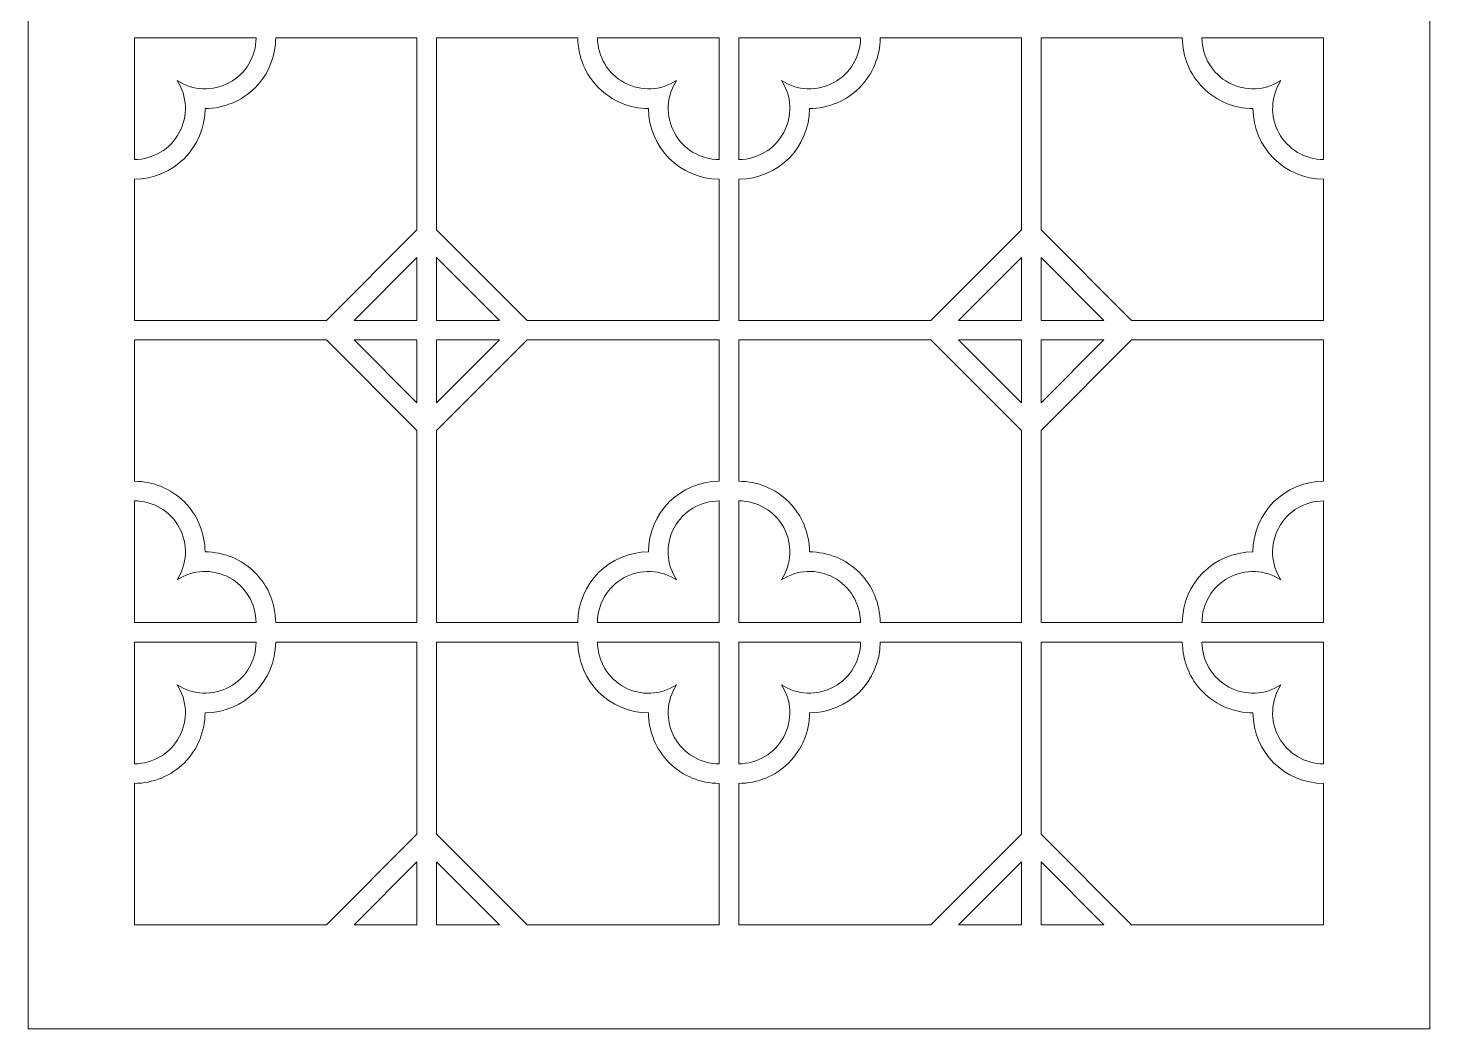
# Model space of a CAD drawing. Header units: centimetres. Extents: x -10.2 to 9.9, y -9.5 to 5.6.
# Drawn here: x -10.21 to -0.49, y -9.45 to -2.51 of the extents above; entities that cross this region are included whole.
import ezdxf

# ---------------------------------------------------------------- set-up
doc = ezdxf.new("R2010")
doc.units = ezdxf.units.CM
doc.header["$MEASUREMENT"] = 0

msp = doc.modelspace()

# ---------------------------------------------------------------- linework, layer by layer
at = {"color": 242, "lineweight": 9}
for points, knots in [([(-10.21415, 5.60613), (-10.21415, 5.60613), (-0.48887, 5.60613), (-0.48887, 5.60613), (-0.48887, 5.60613), (-0.48887, 5.60613), (-0.48887, -9.45455), (-0.48887, -9.45455), (-0.48887, -9.45455), (-0.48887, -9.45455), (-10.21415, -9.45455), (-10.21415, -9.45455), (-10.21415, -9.45455), (-10.21415, -9.45455), (-10.21415, 5.60613), (-10.21415, 5.60613)], [0, 0, 0, 0, 0.2, 0.2, 0.2, 0.2, 0.4, 0.4, 0.4, 0.4, 0.6, 0.6, 0.6, 0.6, 1, 1, 1, 1]), ([(-9.47643, -3.4217), (-9.34621, -3.42144), (-9.22663, -3.34978), (-9.165, -3.23507), (-9.165, -3.23507), (-9.10337, -3.12036), (-9.10878, -2.98238), (-9.18044, -2.87365), (-9.18044, -2.87365), (-9.0714, -2.94482), (-8.93212, -2.95046), (-8.81768, -2.88834), (-8.81768, -2.88834), (-8.70325, -2.82621), (-8.6321, -2.70786), (-8.63239, -2.57766), (-8.63239, -2.57766), (-8.63239, -2.57766), (-9.47643, -2.57766), (-9.47643, -2.57766), (-9.47643, -2.57766), (-9.47643, -2.57766), (-9.47643, -3.4217), (-9.47643, -3.4217)], [0, 0, 0, 0, 0.1428571, 0.1428571, 0.1428571, 0.1428571, 0.2857143, 0.2857143, 0.2857143, 0.2857143, 0.4285714, 0.4285714, 0.4285714, 0.4285714, 0.5714286, 0.5714286, 0.5714286, 0.5714286, 0.7142857, 0.7142857, 0.7142857, 0.7142857, 1, 1, 1, 1]), ([(-9.47643, -4.53802), (-9.47643, -4.53802), (-8.14422, -4.53802), (-8.14422, -4.53802), (-8.14422, -4.53802), (-8.14422, -4.53802), (-7.51607, -3.90985), (-7.51607, -3.90985), (-7.51607, -3.90985), (-7.51607, -3.90985), (-7.51607, -2.57766), (-7.51607, -2.57766), (-7.51607, -2.57766), (-7.51607, -2.57766), (-8.49624, -2.57766), (-8.49624, -2.57766), (-8.49624, -2.57766), (-8.49616, -2.70755), (-8.54768, -2.83216), (-8.63948, -2.92406), (-8.63948, -2.92406), (-8.73127, -3.01596), (-8.85643, -3.06763), (-8.98632, -3.0677), (-8.98632, -3.0677), (-8.98615, -3.33822), (-9.20591, -3.55767), (-9.47643, -3.55787), (-9.47643, -3.55787), (-9.47643, -3.55787), (-9.47643, -4.53802), (-9.47643, -4.53802)], [0, 0, 0, 0, 0.1111111, 0.1111111, 0.1111111, 0.1111111, 0.2222222, 0.2222222, 0.2222222, 0.2222222, 0.3333333, 0.3333333, 0.3333333, 0.3333333, 0.4444444, 0.4444444, 0.4444444, 0.4444444, 0.5555556, 0.5555556, 0.5555556, 0.5555556, 0.6666667, 0.6666667, 0.6666667, 0.6666667, 0.7777778, 0.7777778, 0.7777778, 0.7777778, 1, 1, 1, 1]), ([(-5.41957, -4.53802), (-5.41957, -4.53802), (-5.41957, -3.55787), (-5.41957, -3.55787), (-5.41957, -3.55787), (-5.69008, -3.55801), (-5.90951, -3.33823), (-5.90968, -3.06771), (-5.90968, -3.06771), (-6.03957, -3.0678), (-6.16418, -3.01628), (-6.25609, -2.92449), (-6.25609, -2.92449), (-6.34799, -2.83271), (-6.39967, -2.70755), (-6.39975, -2.57766), (-6.39975, -2.57766), (-6.39975, -2.57766), (-7.37993, -2.57766), (-7.37993, -2.57766), (-7.37993, -2.57766), (-7.37993, -2.57766), (-7.37993, -3.90985), (-7.37993, -3.90985), (-7.37993, -3.90985), (-7.37993, -3.90985), (-6.75177, -4.53802), (-6.75177, -4.53802), (-6.75177, -4.53802), (-6.75177, -4.53802), (-5.41957, -4.53802), (-5.41957, -4.53802)], [0, 0, 0, 0, 0.1111111, 0.1111111, 0.1111111, 0.1111111, 0.2222222, 0.2222222, 0.2222222, 0.2222222, 0.3333333, 0.3333333, 0.3333333, 0.3333333, 0.4444444, 0.4444444, 0.4444444, 0.4444444, 0.5555556, 0.5555556, 0.5555556, 0.5555556, 0.6666667, 0.6666667, 0.6666667, 0.6666667, 0.7777778, 0.7777778, 0.7777778, 0.7777778, 1, 1, 1, 1]), ([(-5.41957, -3.4217), (-5.41957, -3.4217), (-5.41957, -2.57766), (-5.41957, -2.57766), (-5.41957, -2.57766), (-5.41957, -2.57766), (-6.26361, -2.57766), (-6.26361, -2.57766), (-6.26361, -2.57766), (-6.26334, -2.70787), (-6.19167, -2.82744), (-6.07697, -2.88907), (-6.07697, -2.88907), (-5.96227, -2.9507), (-5.82428, -2.9453), (-5.71555, -2.87365), (-5.71555, -2.87365), (-5.78672, -2.98269), (-5.79236, -3.12197), (-5.73024, -3.23641), (-5.73024, -3.23641), (-5.66812, -3.35084), (-5.54977, -3.42199), (-5.41957, -3.4217)], [0, 0, 0, 0, 0.1428571, 0.1428571, 0.1428571, 0.1428571, 0.2857143, 0.2857143, 0.2857143, 0.2857143, 0.4285714, 0.4285714, 0.4285714, 0.4285714, 0.5714286, 0.5714286, 0.5714286, 0.5714286, 0.7142857, 0.7142857, 0.7142857, 0.7142857, 1, 1, 1, 1]), ([(-5.28347, -2.57766), (-5.28347, -2.57766), (-5.28347, -3.4217), (-5.28347, -3.4217), (-5.28347, -3.4217), (-5.15325, -3.42144), (-5.03367, -3.34978), (-4.97204, -3.23507), (-4.97204, -3.23507), (-4.91041, -3.12037), (-4.91582, -2.98238), (-4.98747, -2.87365), (-4.98747, -2.87365), (-4.87843, -2.94482), (-4.73914, -2.95046), (-4.62471, -2.88834), (-4.62471, -2.88834), (-4.51027, -2.82621), (-4.43912, -2.70787), (-4.43941, -2.57766), (-4.43941, -2.57766), (-4.43941, -2.57766), (-5.28347, -2.57766), (-5.28347, -2.57766)], [0, 0, 0, 0, 0.1428571, 0.1428571, 0.1428571, 0.1428571, 0.2857143, 0.2857143, 0.2857143, 0.2857143, 0.4285714, 0.4285714, 0.4285714, 0.4285714, 0.5714286, 0.5714286, 0.5714286, 0.5714286, 0.7142857, 0.7142857, 0.7142857, 0.7142857, 1, 1, 1, 1]), ([(-3.95126, -4.53802), (-3.95126, -4.53802), (-5.28347, -4.53802), (-5.28347, -4.53802), (-5.28347, -4.53802), (-5.28347, -4.53802), (-5.28347, -3.55787), (-5.28347, -3.55787), (-5.28347, -3.55787), (-5.01261, -3.55767), (-4.79319, -3.33857), (-4.79336, -3.06771), (-4.79336, -3.06771), (-4.6633, -3.06764), (-4.5386, -3.0159), (-4.44668, -2.92388), (-4.44668, -2.92388), (-4.35477, -2.83186), (-4.30318, -2.70772), (-4.30327, -2.57766), (-4.30327, -2.57766), (-4.30327, -2.57766), (-3.3231, -2.57766), (-3.3231, -2.57766), (-3.3231, -2.57766), (-3.3231, -2.57766), (-3.3231, -3.90985), (-3.3231, -3.90985), (-3.3231, -3.90985), (-3.3231, -3.90985), (-3.95126, -4.53802), (-3.95126, -4.53802)], [0, 0, 0, 0, 0.1111111, 0.1111111, 0.1111111, 0.1111111, 0.2222222, 0.2222222, 0.2222222, 0.2222222, 0.3333333, 0.3333333, 0.3333333, 0.3333333, 0.4444444, 0.4444444, 0.4444444, 0.4444444, 0.5555556, 0.5555556, 0.5555556, 0.5555556, 0.6666667, 0.6666667, 0.6666667, 0.6666667, 0.7777778, 0.7777778, 0.7777778, 0.7777778, 1, 1, 1, 1]), ([(-1.22661, -3.55787), (-1.49713, -3.558), (-1.71654, -3.33822), (-1.71671, -3.06771), (-1.71671, -3.06771), (-1.8466, -3.0678), (-1.97121, -3.01629), (-2.06312, -2.9245), (-2.06312, -2.9245), (-2.15503, -2.83271), (-2.2067, -2.70755), (-2.20677, -2.57766), (-2.20677, -2.57766), (-2.20677, -2.57766), (-3.18697, -2.57766), (-3.18697, -2.57766), (-3.18697, -2.57766), (-3.18697, -2.57766), (-3.18697, -3.90985), (-3.18697, -3.90985), (-3.18697, -3.90985), (-3.18697, -3.90985), (-2.55878, -4.53802), (-2.55878, -4.53802), (-2.55878, -4.53802), (-2.55878, -4.53802), (-1.22661, -4.53802), (-1.22661, -4.53802), (-1.22661, -4.53802), (-1.22661, -4.53802), (-1.22661, -3.55787), (-1.22661, -3.55787)], [0, 0, 0, 0, 0.1111111, 0.1111111, 0.1111111, 0.1111111, 0.2222222, 0.2222222, 0.2222222, 0.2222222, 0.3333333, 0.3333333, 0.3333333, 0.3333333, 0.4444444, 0.4444444, 0.4444444, 0.4444444, 0.5555556, 0.5555556, 0.5555556, 0.5555556, 0.6666667, 0.6666667, 0.6666667, 0.6666667, 0.7777778, 0.7777778, 0.7777778, 0.7777778, 1, 1, 1, 1]), ([(-1.22661, -3.4217), (-1.22661, -3.4217), (-1.22661, -2.57766), (-1.22661, -2.57766), (-1.22661, -2.57766), (-1.22661, -2.57766), (-2.07065, -2.57766), (-2.07065, -2.57766), (-2.07065, -2.57766), (-2.07038, -2.70787), (-1.99872, -2.82744), (-1.88402, -2.88907), (-1.88402, -2.88907), (-1.76931, -2.9507), (-1.63133, -2.9453), (-1.5226, -2.87365), (-1.5226, -2.87365), (-1.59377, -2.98269), (-1.59941, -3.12197), (-1.53729, -3.23641), (-1.53729, -3.23641), (-1.47517, -3.35084), (-1.35682, -3.42199), (-1.22661, -3.4217)], [0, 0, 0, 0, 0.1428571, 0.1428571, 0.1428571, 0.1428571, 0.2857143, 0.2857143, 0.2857143, 0.2857143, 0.4285714, 0.4285714, 0.4285714, 0.4285714, 0.5714286, 0.5714286, 0.5714286, 0.5714286, 0.7142857, 0.7142857, 0.7142857, 0.7142857, 1, 1, 1, 1]), ([(-7.51607, -4.10238), (-7.51607, -4.10238), (-7.51607, -4.53802), (-7.51607, -4.53802), (-7.51607, -4.53802), (-7.51607, -4.53802), (-7.95169, -4.53802), (-7.95169, -4.53802), (-7.95169, -4.53802), (-7.95169, -4.53802), (-7.51607, -4.10238), (-7.51607, -4.10238)], [0, 0, 0, 0, 0.25, 0.25, 0.25, 0.25, 0.5, 0.5, 0.5, 0.5, 1, 1, 1, 1]), ([(-7.37993, -4.53802), (-7.37993, -4.53802), (-7.37993, -4.10238), (-7.37993, -4.10238), (-7.37993, -4.10238), (-7.37993, -4.10238), (-6.94431, -4.53802), (-6.94431, -4.53802), (-6.94431, -4.53802), (-6.94431, -4.53802), (-7.37993, -4.53802), (-7.37993, -4.53802)], [0, 0, 0, 0, 0.25, 0.25, 0.25, 0.25, 0.5, 0.5, 0.5, 0.5, 1, 1, 1, 1]), ([(-3.3231, -4.10238), (-3.3231, -4.10238), (-3.3231, -4.53802), (-3.3231, -4.53802), (-3.3231, -4.53802), (-3.3231, -4.53802), (-3.75873, -4.53802), (-3.75873, -4.53802), (-3.75873, -4.53802), (-3.75873, -4.53802), (-3.3231, -4.10238), (-3.3231, -4.10238)], [0, 0, 0, 0, 0.25, 0.25, 0.25, 0.25, 0.5, 0.5, 0.5, 0.5, 1, 1, 1, 1]), ([(-3.18697, -4.10238), (-3.18697, -4.10238), (-2.75132, -4.53802), (-2.75132, -4.53802), (-2.75132, -4.53802), (-2.75132, -4.53802), (-3.18697, -4.53802), (-3.18697, -4.53802), (-3.18697, -4.53802), (-3.18697, -4.53802), (-3.18697, -4.10238), (-3.18697, -4.10238)], [0, 0, 0, 0, 0.25, 0.25, 0.25, 0.25, 0.5, 0.5, 0.5, 0.5, 1, 1, 1, 1]), ([(-8.98632, -6.14444), (-8.85643, -6.14435), (-8.73182, -6.19587), (-8.63991, -6.28765), (-8.63991, -6.28765), (-8.548, -6.37944), (-8.49632, -6.5046), (-8.49624, -6.6345), (-8.49624, -6.6345), (-8.49624, -6.6345), (-7.51607, -6.6345), (-7.51607, -6.6345), (-7.51607, -6.6345), (-7.51607, -6.6345), (-7.51607, -5.30231), (-7.51607, -5.30231), (-7.51607, -5.30231), (-7.51607, -5.30231), (-8.14422, -4.67415), (-8.14422, -4.67415), (-8.14422, -4.67415), (-8.14422, -4.67415), (-9.47643, -4.67415), (-9.47643, -4.67415), (-9.47643, -4.67415), (-9.47643, -4.67415), (-9.47643, -5.65432), (-9.47643, -5.65432), (-9.47643, -5.65432), (-9.34648, -5.65431), (-9.22178, -5.70598), (-9.12987, -5.79785), (-9.12987, -5.79785), (-9.03799, -5.88975), (-8.98635, -6.01448), (-8.98632, -6.14444)], [0, 0, 0, 0, 0.1, 0.1, 0.1, 0.1, 0.2, 0.2, 0.2, 0.2, 0.3, 0.3, 0.3, 0.3, 0.4, 0.4, 0.4, 0.4, 0.5, 0.5, 0.5, 0.5, 0.6, 0.6, 0.6, 0.6, 0.7, 0.7, 0.7, 0.7, 0.8, 0.8, 0.8, 0.8, 1, 1, 1, 1]), ([(-7.95169, -4.67415), (-7.95169, -4.67415), (-7.51607, -4.67415), (-7.51607, -4.67415), (-7.51607, -4.67415), (-7.51607, -4.67415), (-7.51607, -5.10978), (-7.51607, -5.10978), (-7.51607, -5.10978), (-7.51607, -5.10978), (-7.95169, -4.67415), (-7.95169, -4.67415)], [0, 0, 0, 0, 0.25, 0.25, 0.25, 0.25, 0.5, 0.5, 0.5, 0.5, 1, 1, 1, 1]), ([(-5.41957, -5.65432), (-5.41957, -5.65432), (-5.41957, -4.67415), (-5.41957, -4.67415), (-5.41957, -4.67415), (-5.41957, -4.67415), (-6.75177, -4.67415), (-6.75177, -4.67415), (-6.75177, -4.67415), (-6.75177, -4.67415), (-7.37993, -5.30231), (-7.37993, -5.30231), (-7.37993, -5.30231), (-7.37993, -5.30231), (-7.37993, -6.6345), (-7.37993, -6.6345), (-7.37993, -6.6345), (-7.37993, -6.6345), (-6.39975, -6.6345), (-6.39975, -6.6345), (-6.39975, -6.6345), (-6.39991, -6.36402), (-6.18016, -6.14461), (-5.90968, -6.14444), (-5.90968, -6.14444), (-5.90985, -5.87393), (-5.69008, -5.6545), (-5.41957, -5.65432)], [0, 0, 0, 0, 0.125, 0.125, 0.125, 0.125, 0.25, 0.25, 0.25, 0.25, 0.375, 0.375, 0.375, 0.375, 0.5, 0.5, 0.5, 0.5, 0.625, 0.625, 0.625, 0.625, 0.75, 0.75, 0.75, 0.75, 1, 1, 1, 1]), ([(-7.37993, -4.67415), (-7.37993, -4.67415), (-6.94431, -4.67415), (-6.94431, -4.67415), (-6.94431, -4.67415), (-6.94431, -4.67415), (-7.37993, -5.10978), (-7.37993, -5.10978), (-7.37993, -5.10978), (-7.37993, -5.10978), (-7.37993, -4.67415), (-7.37993, -4.67415)], [0, 0, 0, 0, 0.25, 0.25, 0.25, 0.25, 0.5, 0.5, 0.5, 0.5, 1, 1, 1, 1]), ([(-3.3231, -5.30231), (-3.3231, -5.30231), (-3.95126, -4.67415), (-3.95126, -4.67415), (-3.95126, -4.67415), (-3.95126, -4.67415), (-5.28347, -4.67415), (-5.28347, -4.67415), (-5.28347, -4.67415), (-5.28347, -4.67415), (-5.28347, -5.65432), (-5.28347, -5.65432), (-5.28347, -5.65432), (-5.15352, -5.65431), (-5.02881, -5.70598), (-4.93691, -5.79785), (-4.93691, -5.79785), (-4.84503, -5.88975), (-4.79339, -6.01448), (-4.79336, -6.14444), (-4.79336, -6.14444), (-4.66347, -6.14435), (-4.53885, -6.19586), (-4.44694, -6.28765), (-4.44694, -6.28765), (-4.35503, -6.37944), (-4.30335, -6.5046), (-4.30327, -6.6345), (-4.30327, -6.6345), (-4.30327, -6.6345), (-3.3231, -6.6345), (-3.3231, -6.6345), (-3.3231, -6.6345), (-3.3231, -6.6345), (-3.3231, -5.30231), (-3.3231, -5.30231)], [0, 0, 0, 0, 0.1, 0.1, 0.1, 0.1, 0.2, 0.2, 0.2, 0.2, 0.3, 0.3, 0.3, 0.3, 0.4, 0.4, 0.4, 0.4, 0.5, 0.5, 0.5, 0.5, 0.6, 0.6, 0.6, 0.6, 0.7, 0.7, 0.7, 0.7, 0.8, 0.8, 0.8, 0.8, 1, 1, 1, 1]), ([(-3.3231, -5.10978), (-3.3231, -5.10978), (-3.3231, -4.67415), (-3.3231, -4.67415), (-3.3231, -4.67415), (-3.3231, -4.67415), (-3.75873, -4.67415), (-3.75873, -4.67415), (-3.75873, -4.67415), (-3.75873, -4.67415), (-3.3231, -5.10978), (-3.3231, -5.10978)], [0, 0, 0, 0, 0.25, 0.25, 0.25, 0.25, 0.5, 0.5, 0.5, 0.5, 1, 1, 1, 1]), ([(-3.18697, -5.30231), (-3.18697, -5.30231), (-3.18697, -6.6345), (-3.18697, -6.6345), (-3.18697, -6.6345), (-3.18697, -6.6345), (-2.20677, -6.6345), (-2.20677, -6.6345), (-2.20677, -6.6345), (-2.20694, -6.36402), (-1.98719, -6.14461), (-1.71671, -6.14444), (-1.71671, -6.14444), (-1.71688, -5.87394), (-1.49712, -5.65451), (-1.22661, -5.65432), (-1.22661, -5.65432), (-1.22661, -5.65432), (-1.22661, -4.67415), (-1.22661, -4.67415), (-1.22661, -4.67415), (-1.22661, -4.67415), (-2.55878, -4.67415), (-2.55878, -4.67415), (-2.55878, -4.67415), (-2.55878, -4.67415), (-3.18697, -5.30231), (-3.18697, -5.30231)], [0, 0, 0, 0, 0.125, 0.125, 0.125, 0.125, 0.25, 0.25, 0.25, 0.25, 0.375, 0.375, 0.375, 0.375, 0.5, 0.5, 0.5, 0.5, 0.625, 0.625, 0.625, 0.625, 0.75, 0.75, 0.75, 0.75, 1, 1, 1, 1]), ([(-3.18697, -5.10978), (-3.18697, -5.10978), (-2.75132, -4.67415), (-2.75132, -4.67415), (-2.75132, -4.67415), (-2.75132, -4.67415), (-3.18697, -4.67415), (-3.18697, -4.67415), (-3.18697, -4.67415), (-3.18697, -4.67415), (-3.18697, -5.10978), (-3.18697, -5.10978)], [0, 0, 0, 0, 0.25, 0.25, 0.25, 0.25, 0.5, 0.5, 0.5, 0.5, 1, 1, 1, 1]), ([(-9.47643, -5.79046), (-9.34652, -5.79016), (-9.22692, -5.86114), (-9.16494, -5.9753), (-9.16494, -5.9753), (-9.10295, -6.08947), (-9.10943, -6.22972), (-9.18044, -6.3385), (-9.18044, -6.3385), (-9.07197, -6.26703), (-8.93303, -6.26081), (-8.8186, -6.32229), (-8.8186, -6.32229), (-8.70417, -6.38377), (-8.63267, -6.50459), (-8.63239, -6.6345), (-8.63239, -6.6345), (-8.63239, -6.6345), (-9.47643, -6.6345), (-9.47643, -6.6345), (-9.47643, -6.6345), (-9.47643, -6.6345), (-9.47643, -5.79046), (-9.47643, -5.79046)], [0, 0, 0, 0, 0.1428571, 0.1428571, 0.1428571, 0.1428571, 0.2857143, 0.2857143, 0.2857143, 0.2857143, 0.4285714, 0.4285714, 0.4285714, 0.4285714, 0.5714286, 0.5714286, 0.5714286, 0.5714286, 0.7142857, 0.7142857, 0.7142857, 0.7142857, 1, 1, 1, 1]), ([(-6.26361, -6.6345), (-6.26389, -6.50459), (-6.19291, -6.385), (-6.07875, -6.32302), (-6.07875, -6.32302), (-5.96458, -6.26104), (-5.82434, -6.26751), (-5.71555, -6.3385), (-5.71555, -6.3385), (-5.78702, -6.23003), (-5.79325, -6.0911), (-5.73177, -5.97667), (-5.73177, -5.97667), (-5.67029, -5.86224), (-5.54947, -5.79074), (-5.41957, -5.79046), (-5.41957, -5.79046), (-5.41957, -5.79046), (-5.41957, -6.6345), (-5.41957, -6.6345), (-5.41957, -6.6345), (-5.41957, -6.6345), (-6.26361, -6.6345), (-6.26361, -6.6345)], [0, 0, 0, 0, 0.1428571, 0.1428571, 0.1428571, 0.1428571, 0.2857143, 0.2857143, 0.2857143, 0.2857143, 0.4285714, 0.4285714, 0.4285714, 0.4285714, 0.5714286, 0.5714286, 0.5714286, 0.5714286, 0.7142857, 0.7142857, 0.7142857, 0.7142857, 1, 1, 1, 1]), ([(-5.28347, -5.79046), (-5.15356, -5.79016), (-5.03396, -5.86114), (-4.97197, -5.9753), (-4.97197, -5.9753), (-4.90999, -6.08947), (-4.91646, -6.22972), (-4.98747, -6.3385), (-4.98747, -6.3385), (-4.87899, -6.26703), (-4.74006, -6.2608), (-4.62563, -6.32229), (-4.62563, -6.32229), (-4.51119, -6.38377), (-4.43969, -6.50459), (-4.43941, -6.6345), (-4.43941, -6.6345), (-4.43941, -6.6345), (-5.28347, -6.6345), (-5.28347, -6.6345), (-5.28347, -6.6345), (-5.28347, -6.6345), (-5.28347, -5.79046), (-5.28347, -5.79046)], [0, 0, 0, 0, 0.1428571, 0.1428571, 0.1428571, 0.1428571, 0.2857143, 0.2857143, 0.2857143, 0.2857143, 0.4285714, 0.4285714, 0.4285714, 0.4285714, 0.5714286, 0.5714286, 0.5714286, 0.5714286, 0.7142857, 0.7142857, 0.7142857, 0.7142857, 1, 1, 1, 1]), ([(-1.22661, -6.6345), (-1.22661, -6.6345), (-1.22661, -5.79046), (-1.22661, -5.79046), (-1.22661, -5.79046), (-1.35682, -5.79074), (-1.47638, -5.8624), (-1.53801, -5.9771), (-1.53801, -5.9771), (-1.59963, -6.0918), (-1.59424, -6.22977), (-1.5226, -6.3385), (-1.5226, -6.3385), (-1.63164, -6.26734), (-1.77092, -6.2617), (-1.88535, -6.32382), (-1.88535, -6.32382), (-1.99979, -6.38595), (-2.07093, -6.50429), (-2.07065, -6.6345), (-2.07065, -6.6345), (-2.07065, -6.6345), (-1.22661, -6.6345), (-1.22661, -6.6345)], [0, 0, 0, 0, 0.1428571, 0.1428571, 0.1428571, 0.1428571, 0.2857143, 0.2857143, 0.2857143, 0.2857143, 0.4285714, 0.4285714, 0.4285714, 0.4285714, 0.5714286, 0.5714286, 0.5714286, 0.5714286, 0.7142857, 0.7142857, 0.7142857, 0.7142857, 1, 1, 1, 1]), ([(-9.47643, -6.77064), (-9.47643, -6.77064), (-9.47643, -7.61468), (-9.47643, -7.61468), (-9.47643, -7.61468), (-9.34622, -7.61441), (-9.22664, -7.54275), (-9.16501, -7.42804), (-9.16501, -7.42804), (-9.10339, -7.31334), (-9.10879, -7.17535), (-9.18044, -7.06662), (-9.18044, -7.06662), (-9.0714, -7.13779), (-8.93212, -7.14343), (-8.81769, -7.08131), (-8.81769, -7.08131), (-8.70325, -7.01919), (-8.63211, -6.90085), (-8.63239, -6.77064), (-8.63239, -6.77064), (-8.63239, -6.77064), (-9.47643, -6.77064), (-9.47643, -6.77064)], [0, 0, 0, 0, 0.1428571, 0.1428571, 0.1428571, 0.1428571, 0.2857143, 0.2857143, 0.2857143, 0.2857143, 0.4285714, 0.4285714, 0.4285714, 0.4285714, 0.5714286, 0.5714286, 0.5714286, 0.5714286, 0.7142857, 0.7142857, 0.7142857, 0.7142857, 1, 1, 1, 1]), ([(-9.47643, -7.75081), (-9.34636, -7.75074), (-9.22166, -7.69899), (-9.12975, -7.60697), (-9.12975, -7.60697), (-9.03784, -7.51494), (-8.98624, -7.39079), (-8.98632, -7.26073), (-8.98632, -7.26073), (-8.71549, -7.26054), (-8.49608, -7.04147), (-8.49624, -6.77064), (-8.49624, -6.77064), (-8.49624, -6.77064), (-7.51607, -6.77064), (-7.51607, -6.77064), (-7.51607, -6.77064), (-7.51607, -6.77064), (-7.51607, -8.1028), (-7.51607, -8.1028), (-7.51607, -8.1028), (-7.51607, -8.1028), (-8.14422, -8.73098), (-8.14422, -8.73098), (-8.14422, -8.73098), (-8.14422, -8.73098), (-9.47643, -8.73098), (-9.47643, -8.73098), (-9.47643, -8.73098), (-9.47643, -8.73098), (-9.47643, -7.75081), (-9.47643, -7.75081)], [0, 0, 0, 0, 0.1111111, 0.1111111, 0.1111111, 0.1111111, 0.2222222, 0.2222222, 0.2222222, 0.2222222, 0.3333333, 0.3333333, 0.3333333, 0.3333333, 0.4444444, 0.4444444, 0.4444444, 0.4444444, 0.5555556, 0.5555556, 0.5555556, 0.5555556, 0.6666667, 0.6666667, 0.6666667, 0.6666667, 0.7777778, 0.7777778, 0.7777778, 0.7777778, 1, 1, 1, 1]), ([(-5.41957, -7.75081), (-5.54951, -7.7508), (-5.67422, -7.69912), (-5.76613, -7.60727), (-5.76613, -7.60727), (-5.85803, -7.5154), (-5.90967, -7.39067), (-5.90968, -7.26073), (-5.90968, -7.26073), (-6.18016, -7.26087), (-6.39956, -7.04112), (-6.39975, -6.77064), (-6.39975, -6.77064), (-6.39975, -6.77064), (-7.37993, -6.77064), (-7.37993, -6.77064), (-7.37993, -6.77064), (-7.37993, -6.77064), (-7.37993, -8.1028), (-7.37993, -8.1028), (-7.37993, -8.1028), (-7.37993, -8.1028), (-6.75177, -8.73098), (-6.75177, -8.73098), (-6.75177, -8.73098), (-6.75177, -8.73098), (-5.41957, -8.73098), (-5.41957, -8.73098), (-5.41957, -8.73098), (-5.41957, -8.73098), (-5.41957, -7.75081), (-5.41957, -7.75081)], [0, 0, 0, 0, 0.1111111, 0.1111111, 0.1111111, 0.1111111, 0.2222222, 0.2222222, 0.2222222, 0.2222222, 0.3333333, 0.3333333, 0.3333333, 0.3333333, 0.4444444, 0.4444444, 0.4444444, 0.4444444, 0.5555556, 0.5555556, 0.5555556, 0.5555556, 0.6666667, 0.6666667, 0.6666667, 0.6666667, 0.7777778, 0.7777778, 0.7777778, 0.7777778, 1, 1, 1, 1]), ([(-5.71555, -7.06662), (-5.82403, -7.1381), (-5.96296, -7.14432), (-6.07739, -7.08284), (-6.07739, -7.08284), (-6.19183, -7.02136), (-6.26333, -6.90054), (-6.26361, -6.77064), (-6.26361, -6.77064), (-6.26361, -6.77064), (-5.41957, -6.77064), (-5.41957, -6.77064), (-5.41957, -6.77064), (-5.41957, -6.77064), (-5.41957, -7.61468), (-5.41957, -7.61468), (-5.41957, -7.61468), (-5.54947, -7.61496), (-5.66906, -7.54398), (-5.73103, -7.42981), (-5.73103, -7.42981), (-5.79301, -7.31565), (-5.78655, -7.17541), (-5.71555, -7.06662)], [0, 0, 0, 0, 0.1428571, 0.1428571, 0.1428571, 0.1428571, 0.2857143, 0.2857143, 0.2857143, 0.2857143, 0.4285714, 0.4285714, 0.4285714, 0.4285714, 0.5714286, 0.5714286, 0.5714286, 0.5714286, 0.7142857, 0.7142857, 0.7142857, 0.7142857, 1, 1, 1, 1]), ([(-5.28347, -6.77064), (-5.28347, -6.77064), (-5.28347, -7.61468), (-5.28347, -7.61468), (-5.28347, -7.61468), (-5.15325, -7.61441), (-5.03368, -7.54274), (-4.97205, -7.42804), (-4.97205, -7.42804), (-4.91042, -7.31334), (-4.91583, -7.17535), (-4.98747, -7.06662), (-4.98747, -7.06662), (-4.87843, -7.13779), (-4.73915, -7.14343), (-4.62471, -7.08131), (-4.62471, -7.08131), (-4.51028, -7.01919), (-4.43913, -6.90085), (-4.43941, -6.77064), (-4.43941, -6.77064), (-4.43941, -6.77064), (-5.28347, -6.77064), (-5.28347, -6.77064)], [0, 0, 0, 0, 0.1428571, 0.1428571, 0.1428571, 0.1428571, 0.2857143, 0.2857143, 0.2857143, 0.2857143, 0.4285714, 0.4285714, 0.4285714, 0.4285714, 0.5714286, 0.5714286, 0.5714286, 0.5714286, 0.7142857, 0.7142857, 0.7142857, 0.7142857, 1, 1, 1, 1]), ([(-5.28347, -7.75081), (-5.1534, -7.75074), (-5.0287, -7.69899), (-4.93679, -7.60697), (-4.93679, -7.60697), (-4.84487, -7.51494), (-4.79328, -7.39079), (-4.79336, -7.26073), (-4.79336, -7.26073), (-4.52252, -7.26055), (-4.3031, -7.04148), (-4.30327, -6.77064), (-4.30327, -6.77064), (-4.30327, -6.77064), (-3.3231, -6.77064), (-3.3231, -6.77064), (-3.3231, -6.77064), (-3.3231, -6.77064), (-3.3231, -8.1028), (-3.3231, -8.1028), (-3.3231, -8.1028), (-3.3231, -8.1028), (-3.95126, -8.73098), (-3.95126, -8.73098), (-3.95126, -8.73098), (-3.95126, -8.73098), (-5.28347, -8.73098), (-5.28347, -8.73098), (-5.28347, -8.73098), (-5.28347, -8.73098), (-5.28347, -7.75081), (-5.28347, -7.75081)], [0, 0, 0, 0, 0.1111111, 0.1111111, 0.1111111, 0.1111111, 0.2222222, 0.2222222, 0.2222222, 0.2222222, 0.3333333, 0.3333333, 0.3333333, 0.3333333, 0.4444444, 0.4444444, 0.4444444, 0.4444444, 0.5555556, 0.5555556, 0.5555556, 0.5555556, 0.6666667, 0.6666667, 0.6666667, 0.6666667, 0.7777778, 0.7777778, 0.7777778, 0.7777778, 1, 1, 1, 1]), ([(-2.55878, -8.73098), (-2.55878, -8.73098), (-3.18697, -8.1028), (-3.18697, -8.1028), (-3.18697, -8.1028), (-3.18697, -8.1028), (-3.18697, -6.77064), (-3.18697, -6.77064), (-3.18697, -6.77064), (-3.18697, -6.77064), (-2.20677, -6.77064), (-2.20677, -6.77064), (-2.20677, -6.77064), (-2.20675, -6.90065), (-2.15517, -7.02525), (-2.06324, -7.11717), (-2.06324, -7.11717), (-1.97128, -7.20907), (-1.84671, -7.2607), (-1.71671, -7.26073), (-1.71671, -7.26073), (-1.71653, -7.53157), (-1.49745, -7.75098), (-1.22661, -7.75081), (-1.22661, -7.75081), (-1.22661, -7.75081), (-1.22661, -8.73098), (-1.22661, -8.73098), (-1.22661, -8.73098), (-1.22661, -8.73098), (-2.55878, -8.73098), (-2.55878, -8.73098)], [0, 0, 0, 0, 0.1111111, 0.1111111, 0.1111111, 0.1111111, 0.2222222, 0.2222222, 0.2222222, 0.2222222, 0.3333333, 0.3333333, 0.3333333, 0.3333333, 0.4444444, 0.4444444, 0.4444444, 0.4444444, 0.5555556, 0.5555556, 0.5555556, 0.5555556, 0.6666667, 0.6666667, 0.6666667, 0.6666667, 0.7777778, 0.7777778, 0.7777778, 0.7777778, 1, 1, 1, 1]), ([(-1.5226, -7.06662), (-1.59376, -7.17566), (-1.5994, -7.31494), (-1.53728, -7.42938), (-1.53728, -7.42938), (-1.47516, -7.54381), (-1.35682, -7.61496), (-1.22661, -7.61468), (-1.22661, -7.61468), (-1.22661, -7.61468), (-1.22661, -6.77064), (-1.22661, -6.77064), (-1.22661, -6.77064), (-1.22661, -6.77064), (-2.07065, -6.77064), (-2.07065, -6.77064), (-2.07065, -6.77064), (-2.07037, -6.90084), (-1.99871, -7.02041), (-1.88401, -7.08204), (-1.88401, -7.08204), (-1.76931, -7.14366), (-1.63133, -7.13826), (-1.5226, -7.06662)], [0, 0, 0, 0, 0.1428571, 0.1428571, 0.1428571, 0.1428571, 0.2857143, 0.2857143, 0.2857143, 0.2857143, 0.4285714, 0.4285714, 0.4285714, 0.4285714, 0.5714286, 0.5714286, 0.5714286, 0.5714286, 0.7142857, 0.7142857, 0.7142857, 0.7142857, 1, 1, 1, 1]), ([(-7.51607, -8.29535), (-7.51607, -8.29535), (-7.51607, -8.73098), (-7.51607, -8.73098), (-7.51607, -8.73098), (-7.51607, -8.73098), (-7.95169, -8.73098), (-7.95169, -8.73098), (-7.95169, -8.73098), (-7.95169, -8.73098), (-7.51607, -8.29535), (-7.51607, -8.29535)], [0, 0, 0, 0, 0.25, 0.25, 0.25, 0.25, 0.5, 0.5, 0.5, 0.5, 1, 1, 1, 1]), ([(-7.37993, -8.29535), (-7.37993, -8.29535), (-6.94431, -8.73098), (-6.94431, -8.73098), (-6.94431, -8.73098), (-6.94431, -8.73098), (-7.37993, -8.73098), (-7.37993, -8.73098), (-7.37993, -8.73098), (-7.37993, -8.73098), (-7.37993, -8.29535), (-7.37993, -8.29535)], [0, 0, 0, 0, 0.25, 0.25, 0.25, 0.25, 0.5, 0.5, 0.5, 0.5, 1, 1, 1, 1]), ([(-3.3231, -8.29535), (-3.3231, -8.29535), (-3.3231, -8.73098), (-3.3231, -8.73098), (-3.3231, -8.73098), (-3.3231, -8.73098), (-3.75873, -8.73098), (-3.75873, -8.73098), (-3.75873, -8.73098), (-3.75873, -8.73098), (-3.3231, -8.29535), (-3.3231, -8.29535)], [0, 0, 0, 0, 0.25, 0.25, 0.25, 0.25, 0.5, 0.5, 0.5, 0.5, 1, 1, 1, 1]), ([(-2.75132, -8.73098), (-2.75132, -8.73098), (-3.18697, -8.29535), (-3.18697, -8.29535), (-3.18697, -8.29535), (-3.18697, -8.29535), (-3.18697, -8.73098), (-3.18697, -8.73098), (-3.18697, -8.73098), (-3.18697, -8.73098), (-2.75132, -8.73098), (-2.75132, -8.73098)], [0, 0, 0, 0, 0.25, 0.25, 0.25, 0.25, 0.5, 0.5, 0.5, 0.5, 1, 1, 1, 1])]:
    msp.add_open_spline(points, degree=3, knots=knots, dxfattribs=at)

doc.saveas('drawing.dxf')
